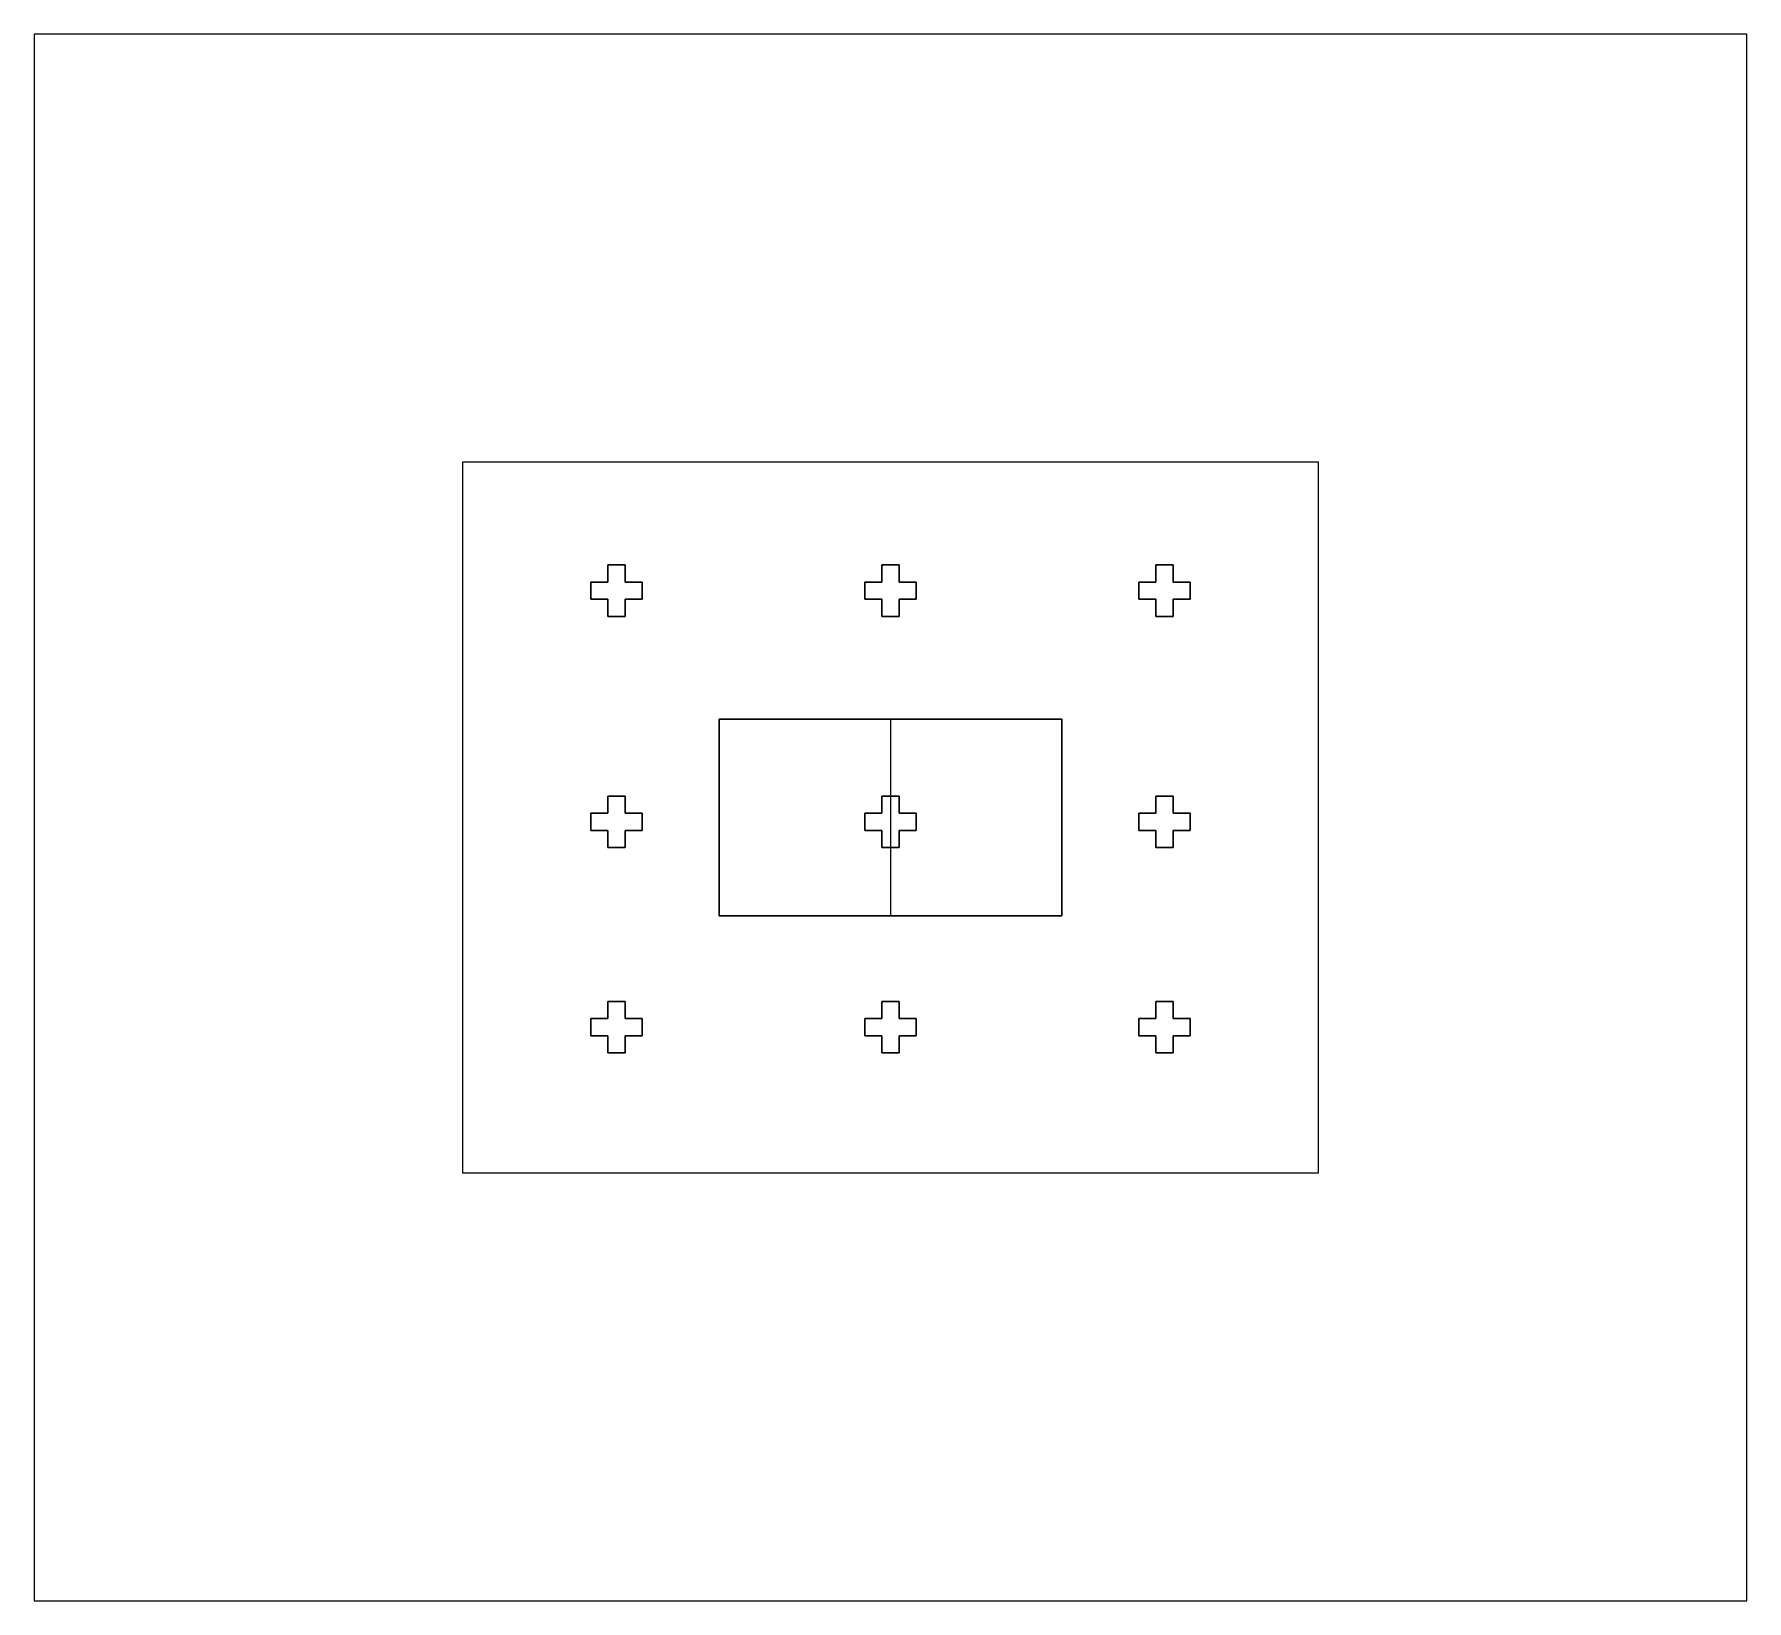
# Model space of a CAD drawing. Header units: millimetres. Extents: x -65 to 135, y -64 to 119.
import ezdxf

# ---------------------------------------------------------------- set-up
doc = ezdxf.new("R2010")
doc.units = ezdxf.units.MM
doc.layers.get('0').update_dxf_attribs({"linetype": 'CONTINUOUS'})

msp = doc.modelspace()

# ---------------------------------------------------------------- linework, layer by layer
for p, q in [((2, 57), (4, 57)), ((2, 55), (2, 57)), ((4, 57), (4, 55)), ((34, 57), (36, 57)), ((34, 55), (34, 57)), ((36, 57), (36, 55)), ((66, 57), (66, 55)), ((68, 57), (66, 57)), ((68, 55), (68, 57)), ((0, 55), (2, 55)), ((0, 53), (0, 55)), ((4, 55), (6, 55)), ((6, 55), (6, 53)), ((32, 53), (32, 55)), ((32, 55), (34, 55)), ((36, 55), (38, 55)), ((38, 55), (38, 53)), ((64, 55), (64, 53)), ((66, 55), (64, 55)), ((70, 55), (68, 55)), ((70, 53), (70, 55)), ((2, 53), (0, 53)), ((2, 51), (2, 53)), ((4, 53), (4, 51)), ((6, 53), (4, 53)), ((34, 53), (32, 53)), ((34, 51), (34, 53)), ((38, 53), (36, 53)), ((36, 53), (36, 51)), ((64, 53), (66, 53)), ((66, 53), (66, 51)), ((68, 53), (70, 53)), ((68, 51), (68, 53)), ((4, 51), (2, 51)), ((36, 51), (34, 51)), ((66, 51), (68, 51)), ((35, 39), (35, 16)), ((2, 30), (4, 30)), ((2, 28), (2, 30)), ((4, 30), (4, 28)), ((34, 28), (34, 30)), ((34, 30), (36, 30)), ((36, 30), (36, 28)), ((68, 30), (66, 30)), ((66, 30), (66, 28)), ((68, 28), (68, 30)), ((0, 28), (2, 28)), ((0, 26), (0, 28)), ((4, 28), (6, 28)), ((6, 28), (6, 26)), ((32, 28), (34, 28)), ((32, 26), (32, 28)), ((36, 28), (38, 28)), ((38, 28), (38, 26)), ((66, 28), (64, 28)), ((64, 28), (64, 26)), ((70, 28), (68, 28)), ((70, 26), (70, 28)), ((2, 26), (0, 26)), ((2, 24), (2, 26)), ((4, 26), (4, 24)), ((6, 26), (4, 26)), ((34, 26), (32, 26)), ((34, 24), (34, 26)), ((38, 26), (36, 26)), ((36, 26), (36, 24)), ((64, 26), (66, 26)), ((66, 26), (66, 24)), ((68, 26), (70, 26)), ((68, 24), (68, 26)), ((4, 24), (2, 24)), ((36, 24), (34, 24)), ((66, 24), (68, 24)), ((2, 6), (4, 6)), ((2, 4), (2, 6)), ((4, 6), (4, 4)), ((34, 4), (34, 6)), ((34, 6), (36, 6)), ((36, 6), (36, 4)), ((68, 6), (66, 6)), ((66, 6), (66, 4)), ((68, 4), (68, 6)), ((0, 4), (2, 4)), ((0, 2), (0, 4)), ((4, 4), (6, 4)), ((6, 4), (6, 2)), ((32, 4), (34, 4)), ((32, 2), (32, 4)), ((36, 4), (38, 4)), ((38, 4), (38, 2)), ((66, 4), (64, 4)), ((64, 4), (64, 2)), ((70, 4), (68, 4)), ((70, 2), (70, 4)), ((2, 2), (0, 2)), ((2, 0), (2, 2)), ((4, 2), (4, 0)), ((6, 2), (4, 2)), ((34, 2), (32, 2)), ((34, 0), (34, 2)), ((38, 2), (36, 2)), ((36, 2), (36, 0)), ((64, 2), (66, 2)), ((66, 2), (66, 0)), ((68, 2), (70, 2)), ((68, 0), (68, 2)), ((4, 0), (2, 0)), ((36, 0), (34, 0)), ((66, 0), (68, 0))]:
    msp.add_line(p, q)
for points in [[(-65, -64), (135, -64), (135, 119), (-65, 119)], [(-15, -14), (85, -14), (85, 69), (-15, 69)], [(4, 55), (4, 57), (2, 57), (2, 55), (0, 55), (0, 53), (2, 53), (2, 51), (4, 51), (4, 53), (6, 53), (6, 55)], [(34, 51), (36, 51), (36, 53), (38, 53), (38, 55), (36, 55), (36, 57), (34, 57), (34, 55), (32, 55), (32, 53), (34, 53)], [(66, 55), (66, 57), (68, 57), (68, 55), (70, 55), (70, 53), (68, 53), (68, 51), (66, 51), (66, 53), (64, 53), (64, 55)], [(15, 39), (55, 39), (55, 16), (15, 16)], [(55, 39), (15, 39), (15, 16), (55, 16)], [(4, 28), (4, 30), (2, 30), (2, 28), (0, 28), (0, 26), (2, 26), (2, 24), (4, 24), (4, 26), (6, 26), (6, 28)], [(36, 30), (34, 30), (34, 28), (32, 28), (32, 26), (34, 26), (34, 24), (36, 24), (36, 26), (38, 26), (38, 28), (36, 28)], [(70, 26), (68, 26), (68, 24), (66, 24), (66, 26), (64, 26), (64, 28), (66, 28), (66, 30), (68, 30), (68, 28), (70, 28)], [(4, 4), (4, 6), (2, 6), (2, 4), (0, 4), (0, 2), (2, 2), (2, 0), (4, 0), (4, 2), (6, 2), (6, 4)], [(36, 6), (34, 6), (34, 4), (32, 4), (32, 2), (34, 2), (34, 0), (36, 0), (36, 2), (38, 2), (38, 4), (36, 4)], [(70, 2), (68, 2), (68, 0), (66, 0), (66, 2), (64, 2), (64, 4), (66, 4), (66, 6), (68, 6), (68, 4), (70, 4)]]:
    msp.add_lwpolyline(points, close=True)

doc.saveas('drawing.dxf')
